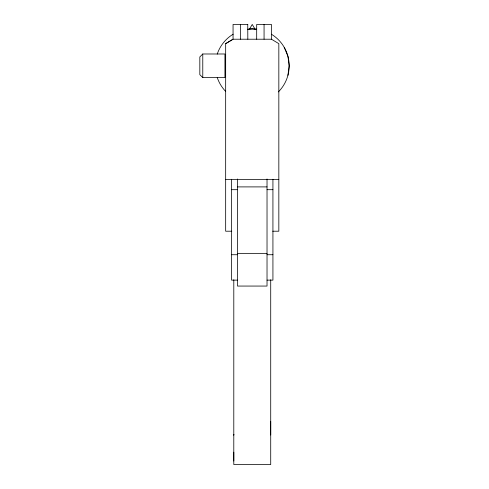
<?xml version="1.0" encoding="UTF-8"?>
<svg xmlns="http://www.w3.org/2000/svg" width="489" height="489" viewBox="0 0 489 489"><rect width="100%" height="100%" fill="white"/><g stroke="black" fill="none" stroke-linecap="round" stroke-linejoin="round"><path stroke-width="0.73" d="M233.803 279.763L233.791 464.55L270.717 464.55L270.717 279.763M270.717 421.329L270.717 435.014M287.917 75.355L289.176 65.801L287.917 56.247L284.225 47.341M249.194 29.578L252.251 24.45L255.313 29.578M202.776 53.986L199.824 56.938L199.824 74.664L202.776 77.617L224.934 77.617L224.934 53.986L202.776 53.986L202.776 77.617M231.774 231.211L225.667 231.211L225.667 43.649L233.057 39.218L271.45 39.218L278.834 43.655L278.834 231.211L272.734 231.211M225.667 43.655L233.057 39.224L233.057 24.45L247.825 24.45M247.844 29.462L252.251 28.882L256.664 29.462M225.667 179.518L278.834 179.518M237.483 186.902L267.025 186.902M231.578 189.689L237.483 189.689M267.025 189.689L272.929 189.689M237.483 253.363L267.025 253.363M231.578 254.726L237.483 254.726M267.025 254.726L272.929 254.726M237.483 280.13L231.578 280.13L231.578 179.249M267.025 280.13L272.929 280.13L272.929 179.249M271.45 39.218L271.45 24.45L256.682 24.45L256.682 39.218M267.025 178.974L267.025 286.059L237.483 286.059L237.483 178.974M264.066 24.45L264.066 39.218M247.746 24.45L247.825 39.218M240.362 24.45L240.362 39.218M233.791 452.184L233.791 461.041M271.346 34.199A36.919 36.919 0 0 1 278.363 91.908M225.631 91.382A36.919 36.919 0 0 1 217.226 77.482M217.226 54.12A36.919 36.919 0 0 1 233.161 34.199M247.807 29.151A36.919 36.919 0 0 1 256.701 29.151M233.797 435.014L233.791 434.385L233.797 435.014"/></g></svg>
